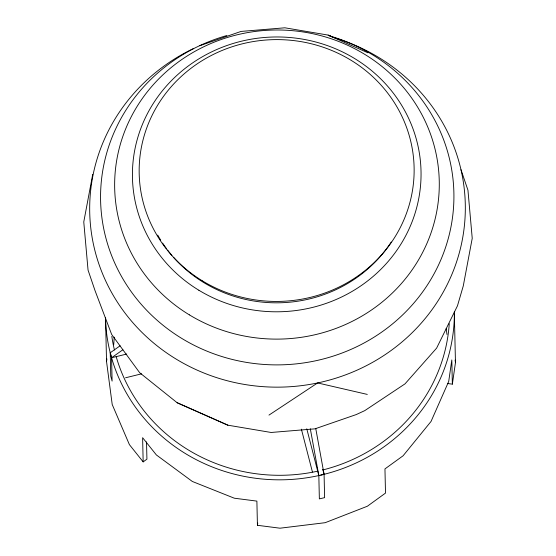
<?xml version="1.0" encoding="UTF-8"?>
<svg xmlns="http://www.w3.org/2000/svg" width="556" height="556" viewBox="0 0 556 556"><rect width="100%" height="100%" fill="white"/><g stroke="black" fill="none" stroke-linecap="round" stroke-linejoin="round"><path stroke-width="0.83" d="M146.527 441.881L146.923 459.159L143.163 461.883L129.402 444.633L112.215 404.511L106.53 361.49L106.898 358.912M113.702 344.789L114.23 337.151M447.684 383.55L452.355 384.147L451.806 359.961L448.706 381.451L431.032 421.462L403.1 455.774L384.954 468.91L385.503 493.096L367.356 506.238L325.184 522.689L279.995 528.2L257.428 525.295L257.755 523.071M452.355 384.147L455.461 362.658L454.363 314.293M92.72 174.355L83.768 221.948L88.05 270.098L95.013 290.559L111.652 334.434L139.66 372.694L177.135 402.725L227.863 425.18L271.133 432.471L314.939 428.85L356.292 414.554L364.75 410.634L404.99 383.876L436.613 348.132L457.463 305.835L463.28 285.916L472.232 238.322L467.95 190.173L460.987 169.712M110.234 352.775L111.575 357.765L112.103 381.089L110.762 376.099L110.234 352.775L120.138 345.769M122.897 349.752L111.575 357.765L126.761 354.033M268.972 415.103L317.636 382.938L367.294 394.412M199.708 45.717L241.061 31.421L284.867 27.8L328.137 35.091L330.848 36.244M125.552 377.781L141.53 373.847M177.135 402.725L227.863 425.18M328.137 35.091L367.926 52.806M322.793 469.306L324.085 474.324L324.614 497.641L319.359 498.885L318.831 475.561L310.317 428.787M306.773 428.78L318.831 475.561L324.085 474.324L315.732 428.398M301.387 429.162L312.43 472.002M455.121 360.079L455.461 362.658M446.183 328.485L446.975 334.469M257.428 525.295L256.886 501.109L234.319 498.204L192.341 481.468L156.368 454.947L142.614 437.697L143.163 461.883M105.529 317.441L106.53 361.49M391.257 242.013A134.899 128.436 -1.3 0 1 173.555 257.338M171.874 255.399A134.899 128.436 -1.3 0 1 167.564 250.054M166.529 248.678A134.899 128.436 -1.3 0 1 162.588 243.069M160.74 240.199A134.899 128.436 -1.3 0 1 157.723 235.091M329.194 35.758A176.683 168.225 -1.3 0 1 420.399 294.951A176.683 168.225 -1.3 0 1 133.127 294.284A176.683 168.225 -1.3 0 1 226.862 35.521M332.043 37.071A187.824 178.83 -1.3 0 1 436.085 303.812A187.824 178.83 -1.3 0 1 138.096 328.457A187.824 178.83 -1.3 0 1 193.537 48.525M449.255 323.717A169.712 161.587 -1.3 0 1 322.876 469.938M317.844 471.127A169.712 161.587 -1.3 0 1 116.183 356.632M114.439 349.988A169.712 161.587 -1.3 0 1 111.812 336.387M454.356 311.707A174.473 166.119 -1.3 0 1 320.77 475.123M319.102 475.498A174.473 166.119 -1.3 0 1 105.508 319.165M198.846 290.232A144.324 137.415 -1.3 0 0 420.899 180.457A144.324 137.415 -1.3 0 0 210.46 52.452A144.324 137.415 -1.3 0 0 198.846 290.232M189.36 314.863A162.331 154.561 -1.3 0 0 439.115 191.389A162.331 154.561 -1.3 0 0 202.419 47.413A162.331 154.561 -1.3 0 0 189.36 314.863M202.447 280.898A137.499 130.917 -1.3 0 0 413.991 176.315A137.499 130.917 -1.3 0 0 213.504 54.363A137.499 130.917 -1.3 0 0 202.447 280.898"/></g></svg>
